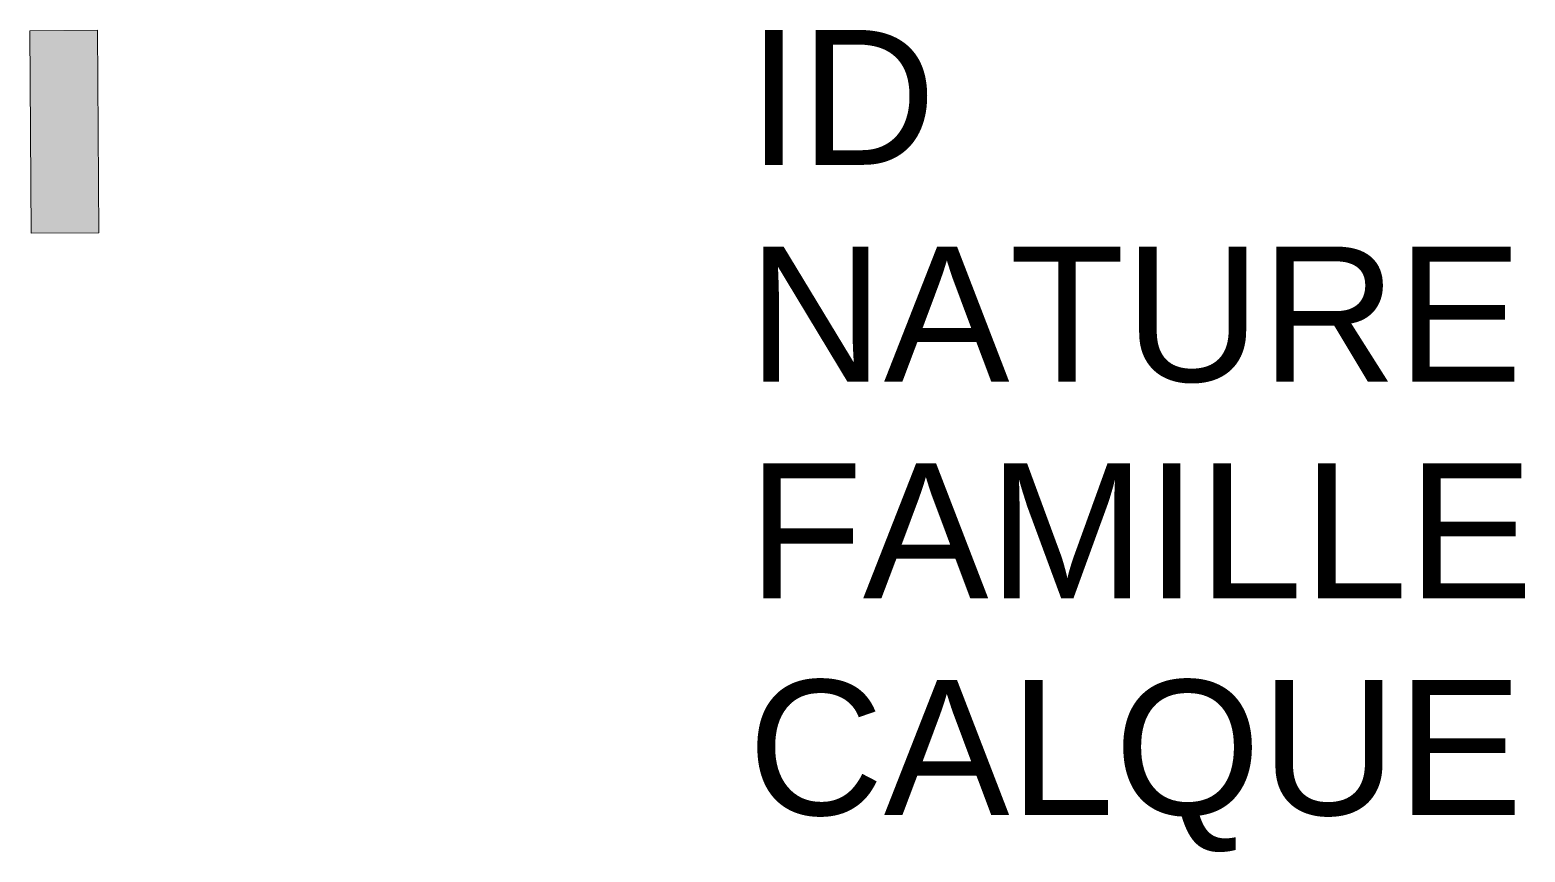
# Model space of a CAD drawing. Header units: metres. Extents: x 3185.05 to 3187.26, y 1822.49 to 1823.71.
import ezdxf

# ---------------------------------------------------------------- set-up
doc = ezdxf.new("R2010")
doc.units = ezdxf.units.M
doc.linetypes.add('Socle_Continu', pattern=[2.5, 2.5, 0])
doc.layers.add('SIGNV_SCT', color=20, linetype='Socle_Continu', lineweight=13)
doc.styles.get("Standard").update_dxf_attribs({"font": 'arial.ttf'})

msp = doc.modelspace()

# ---------------------------------------------------------------- hatches: boundary and pattern name
at = {"layer": 'SIGNV_SCT', "linetype": 'Socle_Continu'}
msp.add_hatch(color=256, dxfattribs=at).paths.add_polyline_path([(3185.1482, 1823.7102), (3185.1503, 1823.4102), (3185.0503, 1823.4095), (3185.0482, 1823.7095)])

# ---------------------------------------------------------------- linework, layer by layer
for p, q in [((3185.0482, 1823.7095), (3185.1482, 1823.7102)), ((3185.0503, 1823.4095), (3185.0482, 1823.7095)), ((3185.1482, 1823.7102), (3185.1503, 1823.4102)), ((3185.1503, 1823.4102), (3185.0503, 1823.4095))]:
    msp.add_line(p, q, dxfattribs=at)

# ---------------------------------------------------------------- texts
at = {"layer": 'SIGNV_SCT', "linetype": 'Socle_Continu', "flags": 9}
for tag, p, s in [('ID', (3186.1124, 1823.5108), 'HP_0607'), ('NATURE', (3186.1124, 1823.1895), 'Extrémité de conduite'), ('FAMILLE', (3186.1124, 1822.8683), 'Signalisation verticale'), ('CALQUE', (3186.1124, 1822.547), 'SIGNV_SCT')]:
    msp.add_attdef(tag, p, s, height=0.2, dxfattribs=at)

doc.saveas('drawing.dxf')
